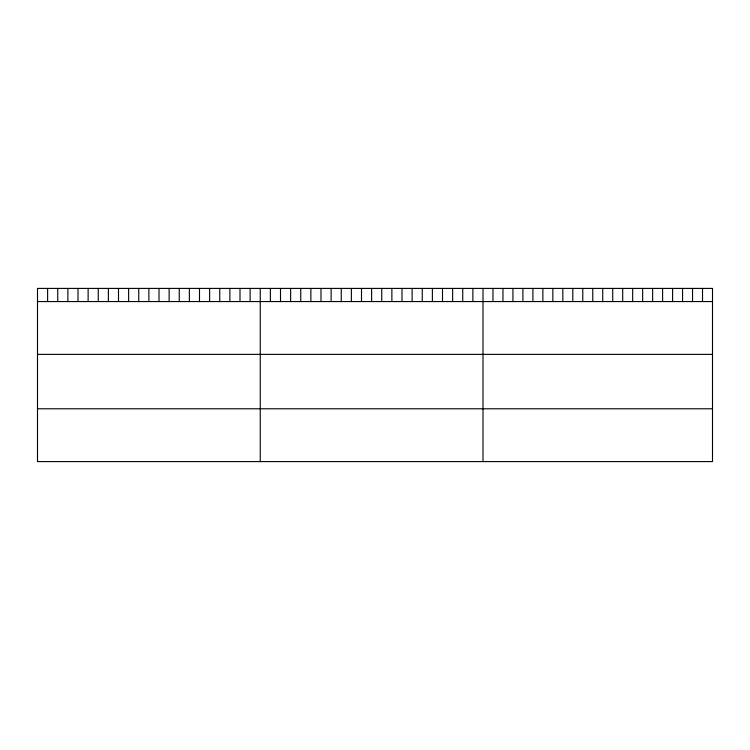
<?xml version="1.0" encoding="UTF-8"?>
<svg xmlns="http://www.w3.org/2000/svg" width="750" height="750" viewBox="0 0 750 750"><rect width="100%" height="100%" fill="white"/><g stroke="black" fill="none" stroke-linecap="round" stroke-linejoin="round"><path stroke-width="1.12" d="M712.5 301.556L712.5 461.588L37.5 461.588L37.5 288.412L712.5 288.412L712.5 301.556L37.5 301.556M37.5 354.366L712.5 354.366M37.5 408.778L712.5 408.778M702.525 288.412L702.525 301.556M692.541 288.412L692.541 301.556M682.566 288.412L682.566 301.556M672.591 288.412L672.591 301.556M662.606 288.412L662.606 301.556M652.631 288.412L652.631 301.556M642.656 288.412L642.656 301.556M632.672 288.412L632.672 301.556M622.697 288.412L622.697 301.556M612.722 288.412L612.722 301.556M602.737 288.412L602.737 301.556M592.762 288.412L592.762 301.556M582.778 288.412L582.778 301.556M572.803 288.412L572.803 301.556M562.828 288.412L562.828 301.556M552.844 288.412L552.844 301.556M542.869 288.412L542.869 301.556M532.894 288.412L532.894 301.556M522.909 288.412L522.909 301.556M512.934 288.412L512.934 301.556M502.959 288.412L502.959 301.556M492.975 288.412L492.975 301.556M483 288.412L483 461.588M472.875 288.412L472.875 301.556M462.75 288.412L462.75 301.556M452.625 288.412L452.625 301.556M442.5 288.412L442.5 301.556M432.375 288.412L432.375 301.556M422.25 288.412L422.25 301.556M412.125 288.412L412.125 301.556M402 288.412L402 301.556M391.875 288.412L391.875 301.556M381.75 288.412L381.75 301.556M371.625 288.412L371.625 301.556M361.5 288.412L361.5 301.556M351.375 288.412L351.375 301.556M341.25 288.412L341.25 301.556M331.125 288.412L331.125 301.556M321 288.412L321 301.556M310.875 288.412L310.875 301.556M300.75 288.412L300.75 301.556M290.625 288.412L290.625 301.556M280.5 288.412L280.5 301.556M270.375 288.412L270.375 301.556M260.25 288.412L260.25 461.588M250.125 288.412L250.125 301.556M240 288.412L240 301.556M229.875 288.412L229.875 301.556M219.75 288.412L219.75 301.556M209.625 288.412L209.625 301.556M199.5 288.412L199.5 301.556M189.375 288.412L189.375 301.556M179.25 288.412L179.25 301.556M169.125 288.412L169.125 301.556M159 288.412L159 301.556M148.875 288.412L148.875 301.556M138.75 288.412L138.75 301.556M128.625 288.412L128.625 301.556M118.5 288.412L118.5 301.556M108.375 288.412L108.375 301.556M98.25 288.412L98.25 301.556M88.125 288.412L88.125 301.556M78 288.412L78 301.556M67.875 288.412L67.875 301.556M57.75 288.412L57.75 301.556M47.625 288.412L47.625 301.556"/></g></svg>
